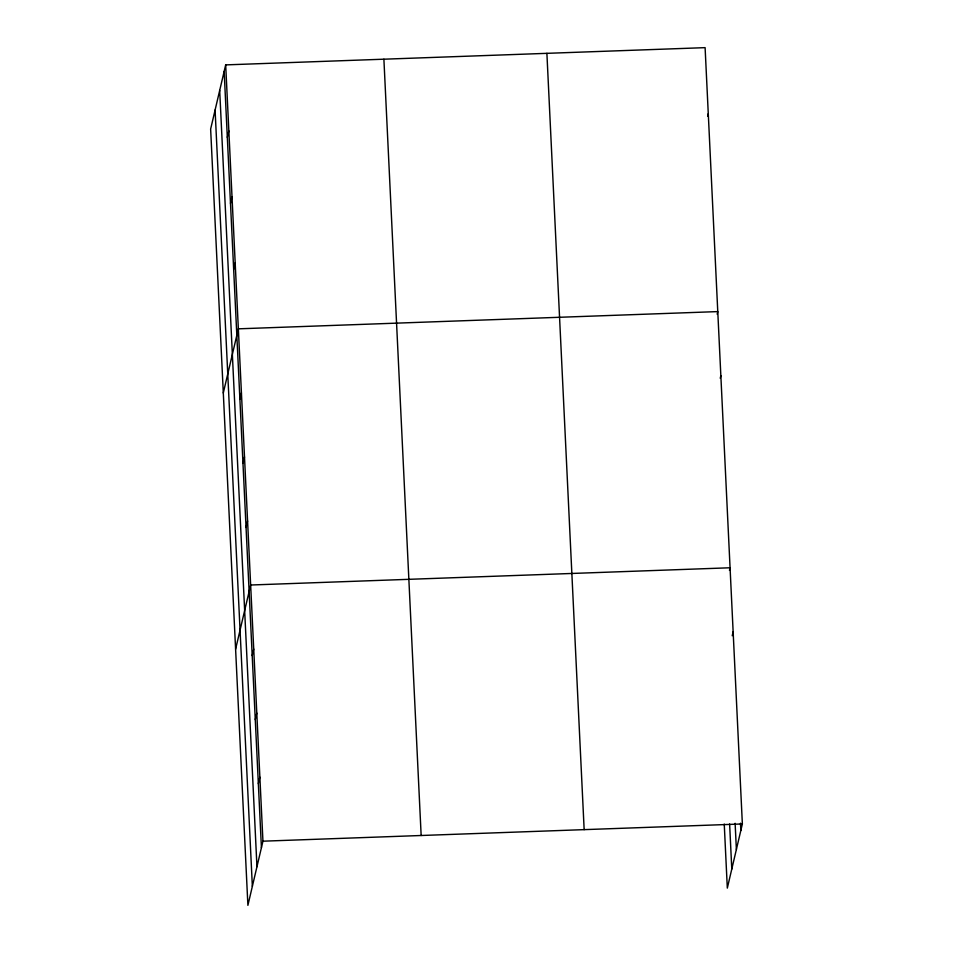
<?xml version="1.0" encoding="UTF-8"?>
<svg xmlns="http://www.w3.org/2000/svg" width="953" height="953" viewBox="0 0 953 953"><rect width="100%" height="100%" fill="white"/><g stroke="black" fill="none" stroke-linecap="round" stroke-linejoin="round"><path stroke-width="1.43" d="M225.682 64.887L210.637 129.048L247.899 905.35L262.945 841.189L225.682 64.887L705.101 47.65L742.363 823.952L727.318 888.113L724.244 824.071M227.314 137.387L228.851 130.871M230.483 203.37L232.02 196.854M233.652 269.365L235.188 262.837M223.3 392.993L238.345 328.833L717.776 311.595L717.168 314.204M239.894 399.39L241.419 392.874M242.967 463.432L244.504 456.916M246.041 527.486L247.577 520.969M235.594 649.172L250.651 585.011L730.069 567.774L729.462 570.382M252.188 655.569L253.724 649.053M255.261 719.622L256.798 713.094M258.334 783.664L259.871 777.148M707.662 116.242L708.27 113.633M720.242 378.246L720.849 375.637M732.226 635.734L733.143 631.815M262.945 841.189L742.363 823.952M740.493 823.201L740.838 830.48M735.12 823.297L736.383 849.492M729.617 823.976L731.785 869.088M546.891 53.332L584.153 829.646M383.892 59.193L421.155 835.507M224.158 71.404L261.42 847.705M219.69 90.428L256.953 866.73M215.092 110.024L252.354 886.326"/></g></svg>
